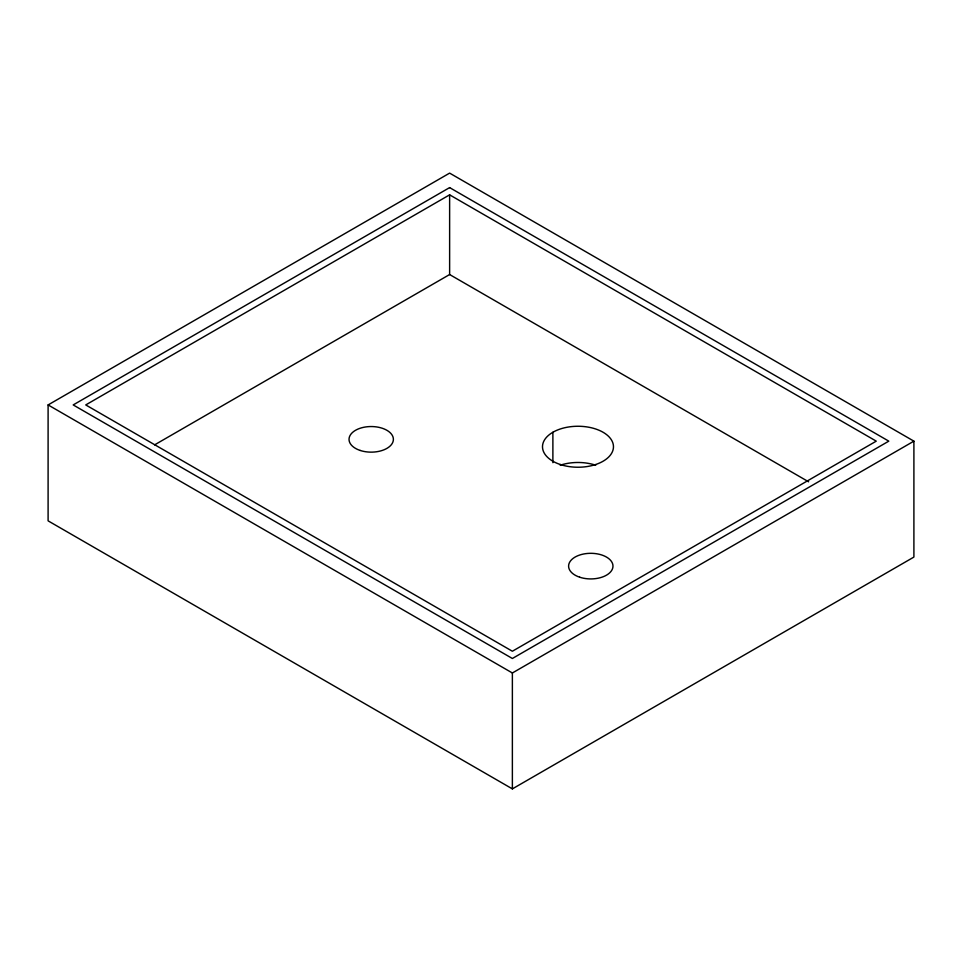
<?xml version="1.0" encoding="UTF-8"?>
<svg xmlns="http://www.w3.org/2000/svg" width="962" height="962" viewBox="0 0 962 962"><rect width="100%" height="100%" fill="white"/><g stroke="black" fill="none" stroke-linecap="round" stroke-linejoin="round"><path stroke-width="1.44" d="M48.1 404.93L449.627 173.112L913.9 441.149L913.9 557.07L512.373 788.888L48.1 520.851L48.1 404.93L512.373 672.979L913.9 441.149M449.627 194.841L85.738 404.93L512.373 651.238L876.262 441.149L449.627 194.841L449.627 274.531L808.621 481.794M154.617 444.853L449.627 274.531M552.885 432.251L552.885 462.686M512.373 672.979L512.373 788.888M560.233 465.223A35.486 20.491 0 0 1 595.731 465.223M449.627 187.602L73.196 404.93L512.373 658.489L888.804 441.149L449.627 187.602M579.701 577.212A22.186 12.807 0 0 0 612.974 566.125A22.186 12.807 0 0 0 579.701 555.026A22.186 12.807 0 0 0 579.701 577.212M360.113 450.432A22.186 12.807 0 0 0 393.386 439.345A22.186 12.807 0 0 0 360.113 428.258A22.186 12.807 0 0 0 360.113 450.432M560.233 464.49A35.486 20.491 0 0 0 613.467 446.741A35.486 20.491 0 0 0 560.233 429.004A35.486 20.491 0 0 0 560.233 464.49"/></g></svg>
